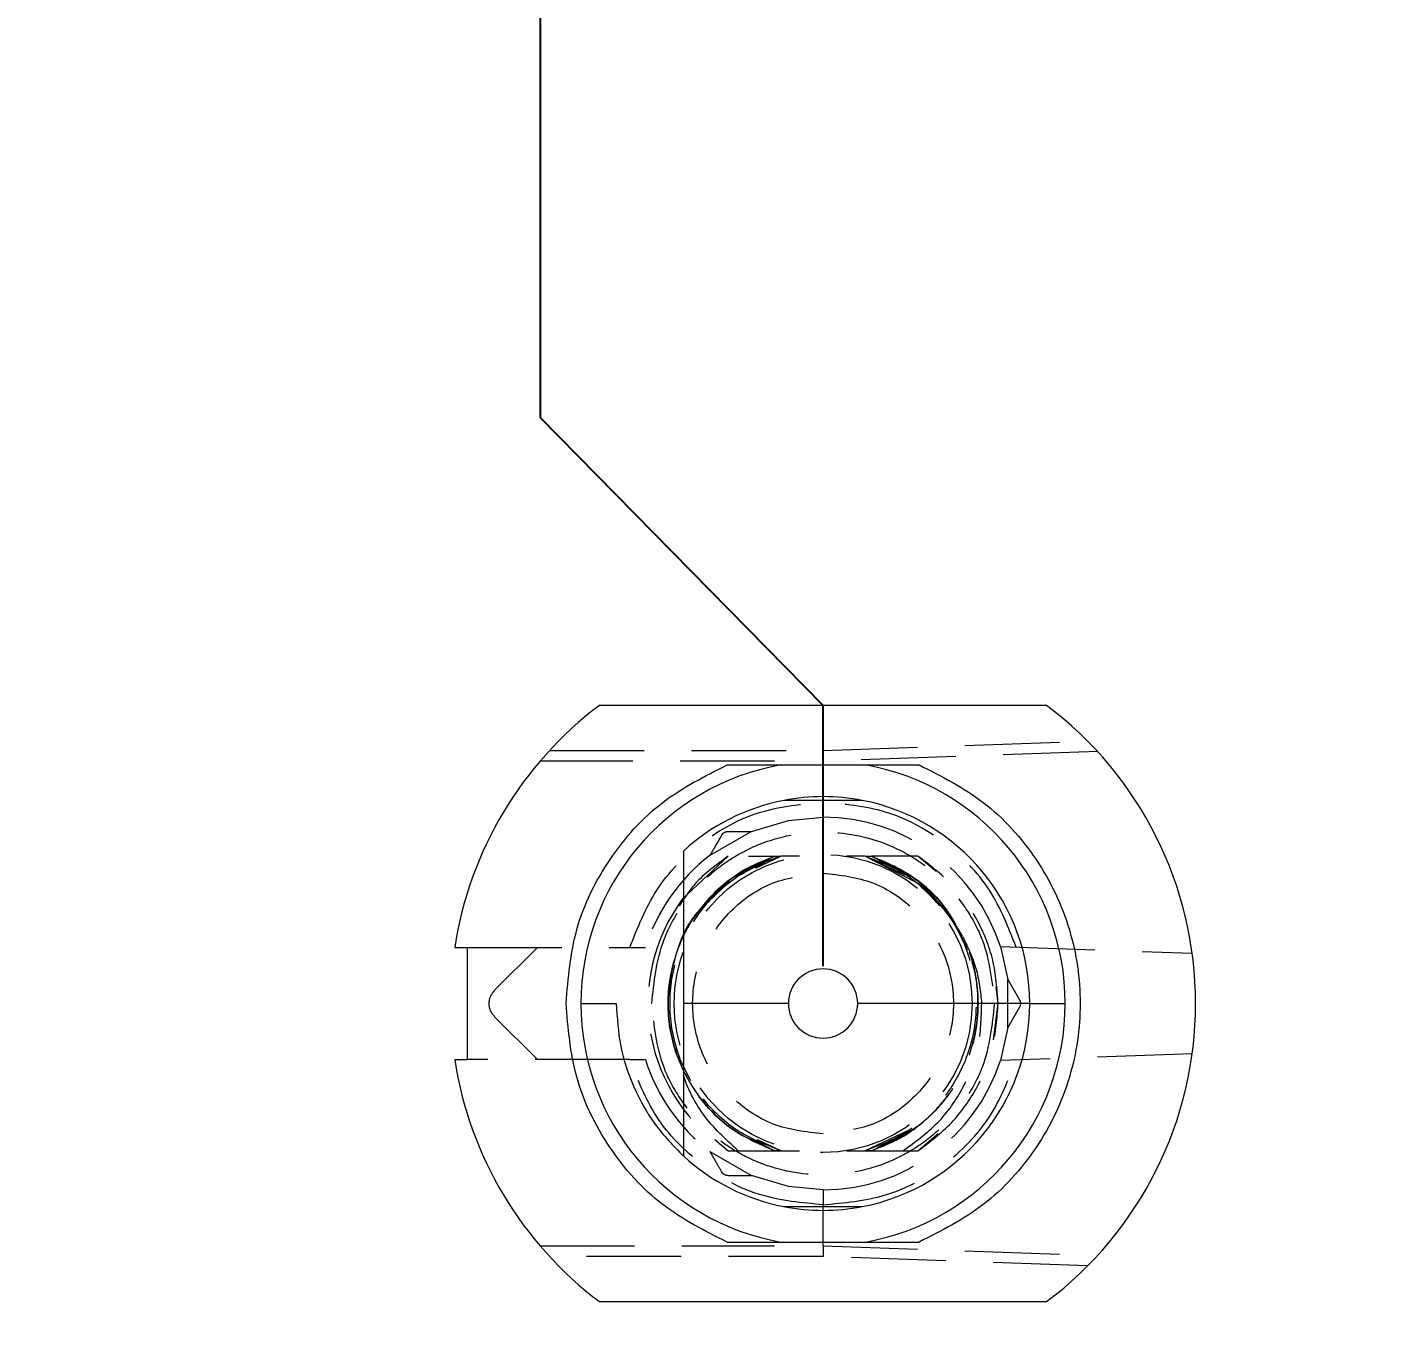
# Model space of a CAD drawing. Header units: millimetres. Extents: x -64 to 530, y -86 to 334.
# Drawn here: x 236.89 to 255.02, y 220.01 to 237.69 of the extents above; entities that cross this region are included whole.
import ezdxf

# ---------------------------------------------------------------- set-up
doc = ezdxf.new("R2010")
doc.units = ezdxf.units.MM
doc.header["$PDSIZE"] = -1
doc.linetypes.add('HIDDEN', pattern=[1.905, 1.27, -0.635])
doc.dimstyles.new('ISO-25', dxfattribs={"dimtxt": 2.5, "dimasz": 2.5, "dimexe": 1.25, "dimexo": 0.625, "dimtad": 1, "dimtxsty": 'Standard', "dimcen": 2.5, "dimadec": 0, "dimazin": 0, "dimtfac": 1, "dimtmove": 0, "dimatfit": 3, "dimfxl": 0, "dimarcsym": 0})

# ---------------------------------------------------------------- blocks, each defined once
blk = doc.blocks.new('*D35')
at = {"color": 0, "lineweight": -2}
for p, q in [((437.684, 297.079), (437.684, 315.579)), ((431.8, 293.079), (437.684, 297.079)), ((431.8, 279.9), (431.8, 293.079))]:
    blk.add_line(p, q, dxfattribs=at)
at = {"layer": 'Defpoints', "color": 0}
for p in [(437.684, 301.079), (431.8, 279.4), (0, 0)]:
    blk.add_point(p, dxfattribs=at)
at = {"color": 0, "insert": (435.434, 308.579), "char_height": 3, "attachment_point": 5, "rotation": 90}
blk.add_mtext('431,80', dxfattribs=at)
blk = doc.blocks.new('*D43')
at = {"color": 0, "lineweight": -2}
for p, q in [((280.31, 293.54), (280.31, 313.54)), ((285.75, 289.54), (280.31, 293.54)), ((285.75, 274.9), (285.75, 289.54))]:
    blk.add_line(p, q, dxfattribs=at)
at = {"layer": 'Defpoints', "color": 0}
for p in [(280.31, 297.54), (285.75, 274.4), (0, 0)]:
    blk.add_point(p, dxfattribs=at)
at = {"color": 0, "insert": (278.06, 305.79), "char_height": 3, "attachment_point": 5, "rotation": 90}
blk.add_mtext('285,75', dxfattribs=at)
blk = doc.blocks.new('*D44')
at = {"color": 0, "lineweight": -2}
for p, q in [((298.633, 293.447), (298.633, 312.947)), ((293.9, 289.447), (298.633, 293.447)), ((293.9, 279.9), (293.9, 289.447))]:
    blk.add_line(p, q, dxfattribs=at)
at = {"layer": 'Defpoints', "color": 0}
for p in [(298.633, 297.447), (293.9, 279.4), (0, 0)]:
    blk.add_point(p, dxfattribs=at)
at = {"color": 0, "insert": (296.383, 305.447), "char_height": 3, "attachment_point": 5, "rotation": 90}
blk.add_mtext('293,90', dxfattribs=at)
blk = doc.blocks.new('*D45')
at = {"color": 0, "lineweight": -2}
blk.add_line((285.25, 274.4), (252.388, 274.4), dxfattribs=at)
at = {"layer": 'Defpoints', "color": 0}
for p in [(267.888, 274.4), (285.75, 274.4), (0, 0)]:
    blk.add_point(p, dxfattribs=at)
at = {"color": 0, "insert": (259.888, 276.65), "char_height": 3, "attachment_point": 5}
blk.add_mtext('274,40', dxfattribs=at)
blk = doc.blocks.new('*D46')
at = {"color": 0, "lineweight": -2}
for p, q in [((273.06, 264.82), (273.06, 254.53)), ((273.06, 254.53), (277.95, 250.53)), ((277.95, 250.53), (277.95, 231.03))]:
    blk.add_line(p, q, dxfattribs=at)
at = {"layer": 'Defpoints', "color": 0}
for p in [(273.06, 265.32), (277.95, 246.53), (0, 0)]:
    blk.add_point(p, dxfattribs=at)
at = {"color": 0, "insert": (275.7, 238.53), "char_height": 3, "attachment_point": 5, "rotation": 90}
blk.add_mtext('273,06', dxfattribs=at)
blk = doc.blocks.new('*D47')
at = {"color": 0, "lineweight": -2}
for p, q in [((260.93, 266.76), (240.93, 266.76)), ((264.93, 265.32), (260.93, 266.76)), ((272.56, 265.32), (264.93, 265.32))]:
    blk.add_line(p, q, dxfattribs=at)
at = {"layer": 'Defpoints', "color": 0}
for p in [(256.93, 266.76), (273.06, 265.32), (0, 0)]:
    blk.add_point(p, dxfattribs=at)
at = {"color": 0, "insert": (248.68, 269.01), "char_height": 3, "attachment_point": 5}
blk.add_mtext('265,32', dxfattribs=at)
blk = doc.blocks.new('*D48')
at = {"color": 0, "lineweight": -2}
for p, q in [((355.301, 295.339), (355.301, 315.339)), ((359.73, 291.339), (355.301, 295.339)), ((359.73, 265.82), (359.73, 291.339))]:
    blk.add_line(p, q, dxfattribs=at)
at = {"layer": 'Defpoints', "color": 0}
for p in [(355.301, 299.339), (359.73, 265.32), (0, 0)]:
    blk.add_point(p, dxfattribs=at)
at = {"color": 0, "insert": (353.051, 307.589), "char_height": 3, "attachment_point": 5, "rotation": 90}
blk.add_mtext('359,73', dxfattribs=at)
blk = doc.blocks.new('*D49')
at = {"color": 0, "lineweight": -2}
for p, q in [((349.375, 265.32), (345.375, 260.541)), ((359.23, 265.32), (349.375, 265.32)), ((345.375, 260.541), (325.375, 260.541))]:
    blk.add_line(p, q, dxfattribs=at)
at = {"layer": 'Defpoints', "color": 0}
for p in [(359.73, 265.32), (341.375, 260.541), (0, 0)]:
    blk.add_point(p, dxfattribs=at)
at = {"color": 0, "insert": (333.125, 262.791), "char_height": 3, "attachment_point": 5}
blk.add_mtext('265,32', dxfattribs=at)
blk = doc.blocks.new('*D50')
at = {"color": 0, "lineweight": -2}
for p, q in [((411.281, 297.743), (411.281, 316.243)), ((415.9, 293.743), (411.281, 297.743)), ((415.9, 279.97), (415.9, 293.743))]:
    blk.add_line(p, q, dxfattribs=at)
at = {"layer": 'Defpoints', "color": 0}
for p in [(411.281, 301.743), (415.9, 279.47), (0, 0)]:
    blk.add_point(p, dxfattribs=at)
at = {"color": 0, "insert": (409.031, 309.243), "char_height": 3, "attachment_point": 5, "rotation": 90}
blk.add_mtext('415,90', dxfattribs=at)
blk = doc.blocks.new('*D51')
at = {"color": 0, "lineweight": -2}
for p, q in [((441.42, 274.4), (445.42, 275.871)), ((445.42, 275.871), (464.92, 275.871)), ((425.95, 274.4), (441.42, 274.4))]:
    blk.add_line(p, q, dxfattribs=at)
at = {"layer": 'Defpoints', "color": 0}
for p in [(449.42, 275.871), (425.45, 274.4), (0, 0)]:
    blk.add_point(p, dxfattribs=at)
at = {"color": 0, "insert": (457.42, 278.121), "char_height": 3, "attachment_point": 5}
blk.add_mtext('274,40', dxfattribs=at)
blk = doc.blocks.new('*D52')
at = {"color": 0, "lineweight": -2}
for p, q in [((423.283, 294.998), (423.283, 314.998)), ((425.45, 290.998), (423.283, 294.998)), ((425.45, 274.9), (425.45, 290.998))]:
    blk.add_line(p, q, dxfattribs=at)
at = {"layer": 'Defpoints', "color": 0}
for p in [(423.283, 298.998), (425.45, 274.4), (0, 0)]:
    blk.add_point(p, dxfattribs=at)
at = {"color": 0, "insert": (421.033, 307.248), "char_height": 3, "attachment_point": 5, "rotation": 90}
blk.add_mtext('425,45', dxfattribs=at)
blk = doc.blocks.new('*D56')
at = {"color": 0, "lineweight": -2}
for p, q in [((437.803, 215.414), (437.803, 235.414)), ((425.43, 211.414), (437.803, 215.414)), ((425.43, 198.55), (425.43, 211.414))]:
    blk.add_line(p, q, dxfattribs=at)
at = {"layer": 'Defpoints', "color": 0}
for p in [(437.803, 219.414), (425.43, 198.05), (0, 0)]:
    blk.add_point(p, dxfattribs=at)
at = {"color": 0, "insert": (435.553, 227.664), "char_height": 3, "attachment_point": 5, "rotation": 90}
blk.add_mtext('425,43', dxfattribs=at)
blk = doc.blocks.new('*D75')
at = {"color": 0, "lineweight": -2}
for p, q in [((288.794, 294.16), (288.794, 313.16)), ((290.401, 290.16), (288.794, 294.16)), ((290.401, 279.9), (290.401, 290.16))]:
    blk.add_line(p, q, dxfattribs=at)
at = {"layer": 'Defpoints', "color": 0}
for p in [(288.794, 298.16), (290.401, 279.4), (0, 0)]:
    blk.add_point(p, dxfattribs=at)
at = {"color": 0, "insert": (286.544, 305.91), "char_height": 3, "attachment_point": 5, "rotation": 90}
blk.add_mtext('290,40', dxfattribs=at)
blk = doc.blocks.new('*D76')
at = {"color": 0, "lineweight": -2}
for p, q in [((306.252, 292.611), (306.252, 312.111)), ((297.399, 288.611), (306.252, 292.611)), ((297.399, 279.9), (297.399, 288.611))]:
    blk.add_line(p, q, dxfattribs=at)
at = {"layer": 'Defpoints', "color": 0}
for p in [(306.252, 296.611), (297.399, 279.4), (0, 0)]:
    blk.add_point(p, dxfattribs=at)
at = {"color": 0, "insert": (304.002, 304.611), "char_height": 3, "attachment_point": 5, "rotation": 90}
blk.add_mtext('297,40', dxfattribs=at)
blk = doc.blocks.new('*D77')
at = {"color": 0, "lineweight": -2}
for p, q in [((404.526, 297.682), (404.526, 316.182)), ((412.401, 293.682), (404.526, 297.682)), ((412.401, 279.9), (412.401, 293.682))]:
    blk.add_line(p, q, dxfattribs=at)
at = {"layer": 'Defpoints', "color": 0}
for p in [(404.526, 301.682), (412.401, 279.4), (0, 0)]:
    blk.add_point(p, dxfattribs=at)
at = {"color": 0, "insert": (402.276, 309.182), "char_height": 3, "attachment_point": 5, "rotation": 90}
blk.add_mtext('412,40', dxfattribs=at)
blk = doc.blocks.new('*D78')
at = {"color": 0, "lineweight": -2}
for p, q in [((417.265, 297.291), (417.265, 315.791)), ((419.399, 293.291), (417.265, 297.291)), ((419.399, 279.9), (419.399, 293.291))]:
    blk.add_line(p, q, dxfattribs=at)
at = {"layer": 'Defpoints', "color": 0}
for p in [(417.265, 301.291), (419.399, 279.4), (0, 0)]:
    blk.add_point(p, dxfattribs=at)
at = {"color": 0, "insert": (415.015, 308.791), "char_height": 3, "attachment_point": 5, "rotation": 90}
blk.add_mtext('419,40', dxfattribs=at)
blk = doc.blocks.new('*D119')
at = {"color": 0, "lineweight": -2}
for p, q in [((393.843, 235.159), (393.843, 254.159)), ((396, 231.159), (393.843, 235.159)), ((396, 225.095), (396, 231.159))]:
    blk.add_line(p, q, dxfattribs=at)
at = {"layer": 'Defpoints', "color": 0}
for p in [(393.843, 239.159), (396, 224.595), (0, 0)]:
    blk.add_point(p, dxfattribs=at)
at = {"color": 0, "insert": (391.593, 246.909), "char_height": 3, "attachment_point": 5, "rotation": 90}
blk.add_mtext('396,00', dxfattribs=at)
blk = doc.blocks.new('*D120')
at = {"color": 0, "lineweight": -2}
for p, q in [((372.602, 236.309), (372.602, 255.809)), ((373.5, 232.309), (372.602, 236.309)), ((373.5, 225.095), (373.5, 232.309))]:
    blk.add_line(p, q, dxfattribs=at)
at = {"layer": 'Defpoints', "color": 0}
for p in [(372.602, 240.309), (373.5, 224.595), (0, 0)]:
    blk.add_point(p, dxfattribs=at)
at = {"color": 0, "insert": (370.352, 248.309), "char_height": 3, "attachment_point": 5, "rotation": 90}
blk.add_mtext('373,50', dxfattribs=at)
blk = doc.blocks.new('*D121')
at = {"color": 0, "lineweight": -2}
for p, q in [((345.579, 237.414), (345.579, 256.414)), ((349.175, 233.414), (345.579, 237.414)), ((349.175, 225.095), (349.175, 233.414))]:
    blk.add_line(p, q, dxfattribs=at)
at = {"layer": 'Defpoints', "color": 0}
for p in [(345.579, 241.414), (349.175, 224.595), (0, 0)]:
    blk.add_point(p, dxfattribs=at)
at = {"color": 0, "insert": (343.329, 249.164), "char_height": 3, "attachment_point": 5, "rotation": 90}
blk.add_mtext('349,18', dxfattribs=at)
blk = doc.blocks.new('*D122')
at = {"color": 0, "lineweight": -2}
for p, q in [((325.674, 236.995), (325.674, 256.995)), ((328.855, 232.995), (325.674, 236.995)), ((328.855, 225.095), (328.855, 232.995))]:
    blk.add_line(p, q, dxfattribs=at)
at = {"layer": 'Defpoints', "color": 0}
for p in [(325.674, 240.995), (328.855, 224.595), (0, 0)]:
    blk.add_point(p, dxfattribs=at)
at = {"color": 0, "insert": (323.424, 249.245), "char_height": 3, "attachment_point": 5, "rotation": 90}
blk.add_mtext('328,86', dxfattribs=at)
blk = doc.blocks.new('*D123')
at = {"color": 0, "lineweight": -2}
for p, q in [((304.85, 235.076), (304.85, 254.576)), ((308.535, 231.076), (304.85, 235.076)), ((308.535, 225.095), (308.535, 231.076))]:
    blk.add_line(p, q, dxfattribs=at)
at = {"layer": 'Defpoints', "color": 0}
for p in [(304.85, 239.076), (308.535, 224.595), (0, 0)]:
    blk.add_point(p, dxfattribs=at)
at = {"color": 0, "insert": (302.6, 247.076), "char_height": 3, "attachment_point": 5, "rotation": 90}
blk.add_mtext('308,54', dxfattribs=at)
blk = doc.blocks.new('*D124')
at = {"color": 0, "lineweight": -2}
for p, q in [((286.103, 233.369), (286.103, 253.369)), ((288.215, 229.369), (286.103, 233.369)), ((288.215, 225.095), (288.215, 229.369))]:
    blk.add_line(p, q, dxfattribs=at)
at = {"layer": 'Defpoints', "color": 0}
for p in [(286.103, 237.369), (288.215, 224.595), (0, 0)]:
    blk.add_point(p, dxfattribs=at)
at = {"color": 0, "insert": (283.853, 245.619), "char_height": 3, "attachment_point": 5, "rotation": 90}
blk.add_mtext('288,22', dxfattribs=at)
blk = doc.blocks.new('*D125')
at = {"color": 0, "lineweight": -2}
for p, q in [((263.907, 234.454), (263.907, 253.954)), ((267.895, 230.454), (263.907, 234.454)), ((267.895, 225.095), (267.895, 230.454))]:
    blk.add_line(p, q, dxfattribs=at)
at = {"layer": 'Defpoints', "color": 0}
for p in [(263.907, 238.454), (267.895, 224.595), (0, 0)]:
    blk.add_point(p, dxfattribs=at)
at = {"color": 0, "insert": (261.657, 246.454), "char_height": 3, "attachment_point": 5, "rotation": 90}
blk.add_mtext('267,90', dxfattribs=at)
blk = doc.blocks.new('*D126')
at = {"color": 0, "lineweight": -2}
for p, q in [((243.782, 232.451), (243.782, 252.451)), ((247.575, 228.595), (243.782, 232.451)), ((247.575, 225.095), (247.575, 228.595))]:
    blk.add_line(p, q, dxfattribs=at)
at = {"layer": 'Defpoints', "color": 0}
for p in [(243.782, 236.451), (247.575, 224.595), (0, 0)]:
    blk.add_point(p, dxfattribs=at)
at = {"color": 0, "insert": (241.532, 244.701), "char_height": 3, "attachment_point": 5, "rotation": 90}
blk.add_mtext('247,58', dxfattribs=at)
blk = doc.blocks.new('*D142')
at = {"color": 0, "lineweight": -2}
for p, q in [((401.115, 224.595), (405.115, 228.426)), ((405.115, 228.426), (425.115, 228.426)), ((396.5, 224.595), (401.115, 224.595))]:
    blk.add_line(p, q, dxfattribs=at)
at = {"layer": 'Defpoints', "color": 0}
for p in [(409.115, 228.426), (396, 224.595), (0, 0)]:
    blk.add_point(p, dxfattribs=at)
at = {"color": 0, "insert": (417.365, 230.676), "char_height": 3, "attachment_point": 5}
blk.add_mtext('224,59', dxfattribs=at)

msp = doc.modelspace()

# ---------------------------------------------------------------- linework, layer by layer
at = {"color": 7, "linetype": 'Continuous', "lineweight": 15}
for p, q in [((250.575, 228.595), (244.575, 228.595)), ((242.632, 225.345), (242.8, 225.345)), ((242.8, 225.345), (242.8, 223.845)), ((244.325, 224.595), (244.8, 224.595)), ((247.11, 224.595), (245.7, 224.595)), ((250.35, 224.595), (248.04, 224.595)), ((250.35, 224.595), (250.825, 224.595)), ((242.632, 223.845), (242.8, 223.845)), ((244.575, 220.595), (250.575, 220.595))]:
    msp.add_line(p, q, dxfattribs=at)
at = {"color": 7, "linetype": 'HIDDEN', "lineweight": 0}
for p, q in [((247.575, 227.989), (251.128, 228.113)), ((243.904, 227.989), (247.575, 227.989)), ((247.575, 227.845), (247.575, 227.989)), ((251.261, 227.974), (247.575, 227.845)), ((246.925, 227.845), (243.775, 227.845)), ((247.575, 227.295), (247.575, 227.845)), ((247.575, 227.295), (247.575, 227.095)), ((248.099, 227.32), (248.099, 227.32)), ((246.615, 226.903), (246.056, 226.58)), ((245.686, 225.993), (246.301, 226.57)), ((246.352, 226.276), (246.924, 226.57)), ((246.352, 226.276), (246.924, 226.57)), ((246.574, 226.57), (246.924, 226.57)), ((246.67, 226.41), (247.009, 226.57)), ((246.924, 226.57), (246.683, 226.446)), ((247.26, 226.57), (247.009, 226.57)), ((248.141, 226.57), (247.89, 226.57)), ((248.141, 226.57), (248.846, 226.209)), ((248.141, 226.57), (248.673, 226.319)), ((248.141, 226.57), (248.673, 226.319)), ((248.849, 226.57), (248.226, 226.57)), ((248.673, 226.34), (248.226, 226.57)), ((248.226, 226.57), (248.74, 226.306)), ((248.74, 226.306), (248.226, 226.57)), ((248.226, 226.57), (248.74, 226.306)), ((249.094, 226.364), (248.849, 226.57)), ((242.8, 225.345), (244.981, 225.345)), ((243.167, 224.772), (243.74, 225.345)), ((249.955, 225.36), (252.529, 225.27)), ((249.955, 225.36), (250.054, 224.918)), ((250.054, 224.918), (250.212, 224.645)), ((250.054, 224.272), (250.054, 224.918)), ((249.925, 224.595), (249.897, 224.818)), ((249.864, 224.106), (249.925, 224.595)), ((250.212, 224.545), (250.054, 224.272)), ((243.74, 223.845), (243.167, 224.418)), ((250.054, 224.272), (249.955, 223.83)), ((244.981, 223.845), (242.8, 223.845)), ((252.529, 223.92), (249.955, 223.83)), ((248.698, 222.882), (248.141, 222.62)), ((248.698, 222.882), (248.141, 222.62)), ((248.226, 222.62), (248.738, 222.883)), ((246.123, 222.769), (246.301, 222.62)), ((246.123, 222.769), (246.301, 222.62)), ((246.609, 222.782), (246.924, 222.62)), ((247.009, 222.62), (246.696, 222.768)), ((248.849, 222.62), (249.122, 222.849)), ((246.056, 222.609), (246.615, 222.287)), ((246.301, 222.62), (246.924, 222.62)), ((246.301, 222.62), (247.26, 222.62)), ((247.89, 222.62), (248.648, 222.62)), ((248.226, 222.62), (248.849, 222.62)), ((247.575, 222.095), (247.575, 221.895)), ((247.575, 221.345), (247.575, 221.895)), ((243.775, 221.345), (246.925, 221.345)), ((247.575, 221.345), (251.261, 221.216)), ((247.575, 221.345), (247.575, 221.201)), ((247.575, 221.201), (243.904, 221.201)), ((251.128, 221.077), (247.575, 221.201))]:
    msp.add_line(p, q, dxfattribs=at)
at = {"color": 7, "linetype": 'HIDDEN', "lineweight": 0, "flags": 128}
for points in [[(246.615, 226.903), (247.109, 227.051), (247.575, 227.095)], [(246.301, 226.57), (246.301, 226.57)], [(247.009, 226.57), (247.009, 226.57)], [(247.009, 226.57), (247.009, 226.57)], [(247.009, 226.57), (247.009, 226.57)], [(247.009, 226.57), (247.009, 226.57)], [(247.009, 226.57), (247.009, 226.57)], [(248.141, 226.57), (248.141, 226.57)], [(248.141, 226.57), (248.141, 226.57)], [(248.141, 226.57), (248.141, 226.57)], [(248.141, 226.57), (248.141, 226.57)], [(248.141, 226.57), (248.141, 226.57)], [(248.141, 226.57), (248.141, 226.57)], [(248.141, 226.57), (248.141, 226.57)], [(248.141, 226.57), (248.141, 226.57)], [(248.849, 226.57), (248.849, 226.57)], [(245.646, 223.819), (245.642, 223.848), (245.642, 223.856), (245.642, 223.858), (245.643, 223.859), (245.643, 223.859), (245.643, 223.859), (245.643, 223.859), (245.643, 223.859), (245.643, 223.859), (245.643, 223.859), (245.643, 223.859), (245.643, 223.859), (245.642, 223.859), (245.642, 223.859), (245.642, 223.859), (245.642, 223.859), (245.642, 223.859), (245.642, 223.859), (245.642, 223.859), (245.643, 223.859), (245.643, 223.859), (245.643, 223.859), (245.643, 223.859), (245.643, 223.859), (245.643, 223.859), (245.643, 223.859), (245.643, 223.859), (245.643, 223.859), (245.644, 223.859), (245.644, 223.859), (245.647, 223.856), (245.711, 223.726), (245.798, 223.563)], [(249.354, 223.568), (249.354, 223.568)], [(248.602, 222.816), (248.602, 222.816)], [(246.301, 222.62), (246.301, 222.62)], [(246.301, 222.62), (246.301, 222.62)], [(246.301, 222.62), (246.301, 222.62)], [(246.301, 222.62), (246.301, 222.62)], [(246.301, 222.62), (246.301, 222.62)], [(246.301, 222.62), (246.301, 222.62)], [(246.301, 222.62), (246.301, 222.62)], [(246.301, 222.62), (246.301, 222.62)], [(247.26, 222.62), (247.26, 222.62)], [(247.89, 222.62), (247.89, 222.62)], [(248.849, 222.62), (248.849, 222.62)], [(248.849, 222.62), (248.849, 222.62)], [(248.849, 222.62), (248.849, 222.62)], [(248.849, 222.62), (248.849, 222.62)], [(248.849, 222.62), (248.849, 222.62)], [(248.849, 222.62), (248.849, 222.62)], [(248.849, 222.62), (248.849, 222.62)], [(247.575, 222.095), (247.109, 222.139), (246.615, 222.287)]]:
    msp.add_lwpolyline(points, dxfattribs=at)
at = {"color": 7, "linetype": 'HIDDEN', "lineweight": 0}
msp.add_circle((247.575, 224.595), 2, dxfattribs=at)
at = {"color": 7, "linetype": 'Continuous', "lineweight": 15}
for radius, start, end in [(5, 126.8699, 171.3731), (5, 306.8699, 53.1301), (3.25, 100.0633, 180), (3.25, 0, 79.9367), (2.775, 100.8932, 132.5066), (2.775, 79.1068, 100.8929), (2.775, 0, 79.1071), (0.465, 0, 180), (3.25, 180, 259.9367), (0.465, 180, 0), (2.775, 280.8929, 0), (3.25, 280.0633, 0), (5, 188.6269, 233.1301), (2.775, 227.4934, 259.1071), (2.775, 259.1067, 280.8938)]:
    msp.add_arc((247.575, 224.595), radius, start, end, dxfattribs=at)
at = {"color": 7, "linetype": 'HIDDEN', "lineweight": 0}
for radius, start, end in [(2.5, 17.8157, 90), (2.5, 127.4202, 162.5424), (2.35, 143.5058, 237.1851), (2.5, 197.4576, 232.5798), (2.5, 270, 342.1843)]:
    msp.add_arc((247.575, 224.595), radius, start, end, dxfattribs=at)
at = {"color": 7, "linetype": 'Continuous', "lineweight": 15}
for points, knots in [([(244.125, 224.601), (244.154, 224.935), (244.212, 225.617), (244.678, 226.554), (245.375, 227.336), (245.987, 227.644), (246.286, 227.795)], [0, 0, 0, 0, 0.244423, 0.499999, 0.755577, 1, 1, 1, 1]), ([(246.286, 227.795), (246.42, 227.795), (246.594, 227.795), (246.788, 227.795), (246.869, 227.795), (246.923, 227.795), (246.962, 227.795), (246.989, 227.795), (247.003, 227.795), (247.007, 227.795), (247.007, 227.795), (247.007, 227.795)], [0, 0, 0, 0, 0.52193, 0.674707, 0.779637, 0.851731, 0.901666, 0.954566, 0.975881, 0.993095, 1, 1, 1, 1]), ([(247.007, 227.795), (247.183, 227.795), (247.535, 227.795), (247.929, 227.795), (248.121, 227.795), (248.143, 227.795)], [0, 0, 0, 0, 0.469099, 0.939612, 1, 1, 1, 1]), ([(248.143, 227.795), (248.143, 227.795), (248.145, 227.795), (248.156, 227.795), (248.2, 227.795), (248.396, 227.795), (248.63, 227.795), (248.826, 227.795), (248.864, 227.795)], [0, 0, 0, 0, 0.01693, 0.039302, 0.081695, 0.236196, 0.85216, 1, 1, 1, 1]), ([(248.864, 227.795), (249.163, 227.644), (249.775, 227.335), (250.477, 226.552), (250.926, 225.612), (251.074, 224.595), (250.926, 223.578), (250.477, 222.638), (249.775, 221.855), (249.163, 221.546), (248.864, 221.395)], [0, 0, 0, 0, 0.122203, 0.25, 0.377796, 0.5, 0.622203, 0.75, 0.877797, 1, 1, 1, 1]), ([(248.099, 227.32), (247.809, 227.32), (247.456, 227.32), (247.112, 227.32), (247.051, 227.32)], [0, 0, 0, 0, 0.821486, 1, 1, 1, 1]), ([(245.7, 226.641), (245.7, 226.203), (245.7, 225.6), (245.7, 224.811), (245.7, 224.595)], [0, 0, 0, 0, 0.725759, 1, 1, 1, 1]), ([(246.286, 221.395), (245.986, 221.546), (245.373, 221.855), (244.675, 222.64), (244.209, 223.582), (244.153, 224.266), (244.125, 224.601)], [0, 0, 0, 0, 0.24439, 0.499999, 0.755608, 1, 1, 1, 1]), ([(244.8, 224.595), (244.811, 224.403), (244.834, 224.02), (245.019, 223.471), (245.299, 222.963), (245.566, 222.687), (245.7, 222.549)], [0, 0, 0, 0, 0.25, 0.500001, 0.749999, 1, 1, 1, 1]), ([(245.7, 224.595), (245.7, 224.4), (245.7, 223.896), (245.7, 223.214), (245.7, 222.765), (245.7, 222.549)], [0, 0, 0, 0, 0.246526, 0.638139, 1, 1, 1, 1]), ([(247.051, 221.87), (247.341, 221.87), (247.694, 221.87), (248.038, 221.87), (248.099, 221.87)], [0, 0, 0, 0, 0.821496, 1, 1, 1, 1]), ([(246.286, 221.395), (246.42, 221.395), (246.594, 221.395), (246.788, 221.395), (246.869, 221.395), (246.923, 221.395), (246.962, 221.395), (246.989, 221.395), (247.003, 221.395), (247.007, 221.395), (247.007, 221.395), (247.007, 221.395)], [0, 0, 0, 0, 0.52193, 0.674707, 0.779637, 0.851731, 0.901666, 0.954566, 0.975881, 0.993095, 1, 1, 1, 1]), ([(247.007, 221.395), (247.183, 221.395), (247.535, 221.395), (247.929, 221.395), (248.121, 221.395), (248.143, 221.395)], [0, 0, 0, 0, 0.469099, 0.939612, 1, 1, 1, 1]), ([(248.143, 221.395), (248.143, 221.395), (248.145, 221.395), (248.156, 221.395), (248.2, 221.395), (248.396, 221.395), (248.63, 221.395), (248.826, 221.395), (248.864, 221.395)], [0, 0, 0, 0, 0.01693, 0.039302, 0.081695, 0.236196, 0.85216, 1, 1, 1, 1])]:
    msp.add_open_spline(points, degree=3, knots=knots, dxfattribs=at)
at = {"color": 7, "linetype": 'HIDDEN', "lineweight": 0}
for points, knots in [([(244.981, 225.345), (245.085, 225.609), (245.297, 226.152), (245.926, 226.788), (246.712, 227.216), (247.292, 227.269), (247.575, 227.295)], [0, 0, 0, 0, 0.243393, 0.5, 0.756607, 1, 1, 1, 1]), ([(250.167, 225.352), (250.063, 225.616), (249.85, 226.157), (249.221, 226.791), (248.436, 227.217), (247.857, 227.269), (247.575, 227.295)], [0, 0, 0, 0, 0.243424, 0.5, 0.756578, 1, 1, 1, 1]), ([(245.275, 224.595), (245.306, 224.884), (245.354, 225.331), (245.64, 225.867), (245.937, 226.232), (246.303, 226.531), (246.839, 226.809), (247.575, 226.951), (248.311, 226.809), (248.847, 226.532), (249.213, 226.233), (249.51, 225.867), (249.796, 225.331), (249.844, 224.884), (249.875, 224.595)], [0, 0, 0, 0, 0.119721, 0.184823, 0.25, 0.315102, 0.380279, 0.5, 0.619721, 0.684824, 0.75, 0.815102, 0.880279, 1, 1, 1, 1]), ([(246.213, 226.853), (246.172, 226.782), (246.118, 226.688), (246.07, 226.605), (246.058, 226.584), (246.056, 226.581), (246.056, 226.58)], [0, 0, 0, 0, 0.638722, 0.843751, 0.925002, 1, 1, 1, 1]), ([(246.213, 226.853), (246.218, 226.861), (246.228, 226.875), (246.249, 226.891), (246.274, 226.901), (246.291, 226.903), (246.3, 226.903)], [0, 0, 0, 0, 0.250809, 0.500004, 0.749196, 1, 1, 1, 1]), ([(246.3, 226.903), (246.382, 226.903), (246.49, 226.903), (246.587, 226.903), (246.612, 226.903), (246.614, 226.903), (246.615, 226.903)], [0, 0, 0, 0, 0.638717, 0.843747, 0.925001, 1, 1, 1, 1]), ([(246.924, 226.57), (246.724, 226.483), (246.324, 226.31), (245.863, 225.831), (245.564, 225.247), (245.461, 224.595), (245.564, 223.943), (245.863, 223.358), (246.324, 222.88), (246.724, 222.707), (246.924, 222.62)], [0, 0, 0, 0, 0.125, 0.249999, 0.374999, 0.5, 0.625, 0.75, 0.875, 1, 1, 1, 1]), ([(247.009, 222.62), (246.802, 222.701), (246.388, 222.863), (245.906, 223.339), (245.592, 223.931), (245.485, 224.595), (245.592, 225.259), (245.906, 225.851), (246.388, 226.327), (246.802, 226.489), (247.009, 226.57)], [0, 0, 0, 0, 0.125, 0.25, 0.375, 0.500001, 0.625, 0.75, 0.875, 1, 1, 1, 1]), ([(247.009, 222.62), (246.802, 222.701), (246.388, 222.863), (245.906, 223.339), (245.592, 223.931), (245.485, 224.595), (245.592, 225.259), (245.906, 225.851), (246.388, 226.327), (246.802, 226.489), (247.009, 226.57)], [0, 0, 0, 0, 0.125, 0.25, 0.375, 0.5, 0.625, 0.749999, 0.875, 1, 1, 1, 1]), ([(247.009, 222.62), (246.802, 222.701), (246.388, 222.863), (245.906, 223.339), (245.592, 223.931), (245.485, 224.595), (245.592, 225.259), (245.906, 225.851), (246.388, 226.327), (246.802, 226.489), (247.009, 226.57)], [0, 0, 0, 0, 0.125, 0.25, 0.375, 0.500001, 0.625, 0.75, 0.875, 1, 1, 1, 1]), ([(246.301, 226.57), (246.141, 226.455), (245.883, 226.27), (245.71, 226.005), (245.645, 225.905)], [0, 0, 0, 0, 0.621035, 1, 1, 1, 1]), ([(245.903, 225.832), (246.045, 225.994), (246.328, 226.32), (246.725, 226.487), (246.924, 226.57)], [0, 0, 0, 0, 0.5, 1, 1, 1, 1]), ([(246.131, 226.056), (246.2, 226.133), (246.415, 226.371), (246.718, 226.49), (246.924, 226.57)], [0, 0, 0, 0, 0.321277, 1, 1, 1, 1]), ([(247.009, 226.57), (246.87, 226.522), (246.591, 226.425), (246.357, 226.246), (246.24, 226.157)], [0, 0, 0, 0, 0.500001, 1, 1, 1, 1]), ([(246.924, 226.57), (246.946, 226.57), (246.974, 226.57), (247.001, 226.57), (247.008, 226.57), (247.009, 226.57), (247.009, 226.57)], [0, 0, 0, 0, 0.659467, 0.855327, 0.930516, 1, 1, 1, 1]), ([(248.141, 226.57), (248.141, 226.57), (248.142, 226.57), (248.149, 226.57), (248.176, 226.57), (248.204, 226.57), (248.226, 226.57)], [0, 0, 0, 0, 0.06887, 0.145419, 0.34492, 1, 1, 1, 1]), ([(248.141, 226.57), (248.141, 226.57), (248.142, 226.57), (248.149, 226.57), (248.176, 226.57), (248.204, 226.57), (248.226, 226.57)], [0, 0, 0, 0, 0.068944, 0.145586, 0.345161, 1, 1, 1, 1]), ([(248.141, 226.57), (248.351, 226.492), (248.737, 226.349), (249.012, 226.045), (249.138, 225.906)], [0, 0, 0, 0, 0.544501, 1, 1, 1, 1]), ([(248.226, 226.57), (248.426, 226.483), (248.826, 226.31), (249.287, 225.831), (249.586, 225.247), (249.689, 224.595), (249.586, 223.943), (249.287, 223.358), (248.826, 222.88), (248.426, 222.707), (248.226, 222.62)], [0, 0, 0, 0, 0.125, 0.25, 0.374999, 0.5, 0.624999, 0.75, 0.875, 1, 1, 1, 1]), ([(249.515, 225.312), (249.439, 225.485), (249.277, 225.857), (248.823, 226.309), (248.425, 226.483), (248.226, 226.57)], [0, 0, 0, 0, 0.302544, 0.651271, 1, 1, 1, 1]), ([(248.226, 226.57), (248.43, 226.487), (248.774, 226.348), (249.018, 226.07), (249.118, 225.957)], [0, 0, 0, 0, 0.592113, 1, 1, 1, 1]), ([(249.925, 224.595), (249.911, 224.791), (249.883, 225.182), (249.657, 225.73), (249.319, 226.217), (249.005, 226.452), (248.849, 226.57)], [0, 0, 0, 0, 0.249998, 0.5, 0.749999, 1, 1, 1, 1]), ([(247.575, 222.845), (247.346, 222.871), (246.888, 222.924), (246.305, 223.329), (245.916, 223.907), (245.779, 224.595), (245.916, 225.283), (246.305, 225.861), (246.888, 226.266), (247.346, 226.319), (247.575, 226.345)], [0, 0, 0, 0, 0.125, 0.25, 0.375, 0.5, 0.625, 0.75, 0.875, 1, 1, 1, 1]), ([(247.575, 226.345), (247.804, 226.319), (248.262, 226.266), (248.845, 225.861), (249.234, 225.283), (249.371, 224.595), (249.234, 223.907), (248.845, 223.329), (248.262, 222.924), (247.804, 222.871), (247.575, 222.845)], [0, 0, 0, 0, 0.125, 0.25, 0.375, 0.5, 0.625, 0.75, 0.875, 1, 1, 1, 1]), ([(246.924, 222.62), (246.724, 222.707), (246.324, 222.88), (245.863, 223.359), (245.564, 223.943), (245.46, 224.596), (245.567, 225.243), (245.822, 225.786), (246.097, 226.033), (246.21, 226.135)], [0, 0, 0, 0, 0.149288, 0.298575, 0.447862, 0.59715, 0.746437, 0.895724, 1, 1, 1, 1]), ([(246.924, 222.62), (246.724, 222.707), (246.324, 222.88), (245.863, 223.359), (245.564, 223.943), (245.46, 224.596), (245.567, 225.243), (245.82, 225.783), (246.092, 226.028), (246.202, 226.127)], [0, 0, 0, 0, 0.149669, 0.299339, 0.449008, 0.598677, 0.748347, 0.898016, 1, 1, 1, 1]), ([(246.2, 226.125), (246.09, 226.026), (245.82, 225.782), (245.567, 225.242), (245.46, 224.596), (245.564, 223.943), (245.863, 223.359), (246.324, 222.88), (246.724, 222.707), (246.924, 222.62)], [0, 0, 0, 0, 0.101378, 0.251148, 0.400918, 0.550689, 0.700459, 0.85023, 1, 1, 1, 1]), ([(246.24, 226.157), (246.148, 226.07), (246.04, 225.969), (245.936, 225.855), (245.914, 225.836), (245.907, 225.832), (245.905, 225.831), (245.904, 225.831), (245.903, 225.832), (245.903, 225.832)], [0, 0, 0, 0, 0.805354, 0.945961, 0.982687, 0.993232, 0.996916, 0.998499, 1, 1, 1, 1]), ([(248.846, 226.209), (248.985, 226.081), (249.261, 225.825), (249.525, 225.316), (249.649, 224.762), (249.616, 224.194), (249.431, 223.655), (249.107, 223.19), (248.671, 222.819), (248.317, 222.686), (248.141, 222.62)], [0, 0, 0, 0, 0.124999, 0.249999, 0.375, 0.500001, 0.625, 0.750001, 0.875, 1, 1, 1, 1]), ([(249.447, 225.5), (249.365, 225.634), (249.201, 225.901), (248.964, 226.106), (248.846, 226.209)], [0, 0, 0, 0, 0.502469, 1, 1, 1, 1]), ([(246.924, 222.62), (246.724, 222.707), (246.324, 222.88), (245.863, 223.359), (245.564, 223.943), (245.46, 224.596), (245.568, 225.242), (245.802, 225.755), (246.047, 225.979), (246.131, 226.056)], [0, 0, 0, 0, 0.153218, 0.306437, 0.459654, 0.612873, 0.76609, 0.919309, 1, 1, 1, 1]), ([(245.909, 225.833), (245.903, 225.827), (245.743, 225.668), (245.575, 225.236), (245.458, 224.598), (245.565, 223.943), (245.863, 223.359), (246.324, 222.88), (246.724, 222.707), (246.924, 222.62)], [0, 0, 0, 0, 0.006976, 0.17248, 0.337983, 0.503488, 0.668992, 0.834496, 1, 1, 1, 1]), ([(248.226, 222.62), (248.363, 222.675), (248.638, 222.784), (248.994, 223.054), (249.288, 223.388), (249.504, 223.777), (249.633, 224.203), (249.669, 224.646), (249.615, 225.089), (249.503, 225.363), (249.447, 225.5)], [0, 0, 0, 0, 0.125, 0.25, 0.375, 0.5, 0.625, 0.749999, 0.874999, 1, 1, 1, 1]), ([(249.447, 225.5), (249.516, 225.357), (249.652, 225.07), (249.687, 224.754), (249.704, 224.595)], [0, 0, 0, 0, 0.497065, 1, 1, 1, 1]), ([(244.981, 225.345), (245.009, 225.345), (245.064, 225.345), (245.132, 225.345), (245.181, 225.345), (245.187, 225.345), (245.19, 225.345)], [0, 0, 0, 0, 0.258106, 0.512598, 0.755593, 1, 1, 1, 1]), ([(243.167, 224.418), (243.146, 224.444), (243.105, 224.496), (243.088, 224.595), (243.105, 224.694), (243.146, 224.746), (243.167, 224.772)], [0, 0, 0, 0, 0.250004, 0.500009, 0.749996, 1, 1, 1, 1]), ([(249.875, 224.595), (249.844, 224.306), (249.796, 223.859), (249.51, 223.323), (249.213, 222.958), (248.847, 222.659), (248.311, 222.381), (247.575, 222.239), (246.839, 222.381), (246.303, 222.658), (245.937, 222.957), (245.64, 223.323), (245.354, 223.859), (245.306, 224.306), (245.275, 224.595)], [0, 0, 0, 0, 0.119721, 0.184824, 0.25, 0.315102, 0.380279, 0.5, 0.619721, 0.684824, 0.75, 0.815102, 0.880279, 1, 1, 1, 1]), ([(248.648, 222.62), (248.811, 222.737), (249.134, 222.97), (249.475, 223.463), (249.689, 224.014), (249.699, 224.402), (249.704, 224.595)], [0, 0, 0, 0, 0.255054, 0.506738, 0.755053, 1, 1, 1, 1]), ([(248.849, 222.62), (249.005, 222.738), (249.319, 222.973), (249.657, 223.46), (249.883, 224.008), (249.911, 224.399), (249.925, 224.595)], [0, 0, 0, 0, 0.249998, 0.500001, 0.749999, 1, 1, 1, 1]), ([(250.212, 224.645), (250.215, 224.637), (250.223, 224.621), (250.226, 224.595), (250.223, 224.569), (250.215, 224.553), (250.212, 224.545)], [0, 0, 0, 0, 0.250053, 0.499998, 0.750013, 1, 1, 1, 1]), ([(247.575, 221.895), (247.292, 221.921), (246.712, 221.974), (245.926, 222.402), (245.297, 223.038), (245.085, 223.581), (244.981, 223.845)], [0, 0, 0, 0, 0.243392, 0.5, 0.756607, 1, 1, 1, 1]), ([(244.981, 223.845), (245.009, 223.845), (245.064, 223.845), (245.132, 223.845), (245.182, 223.845), (245.187, 223.845), (245.19, 223.845)], [0, 0, 0, 0, 0.258623, 0.513619, 0.75609, 1, 1, 1, 1]), ([(246.436, 222.62), (246.269, 222.773), (245.935, 223.078), (245.721, 223.531), (245.655, 223.783), (245.646, 223.819)], [0, 0, 0, 0, 0.461833, 0.924146, 1, 1, 1, 1]), ([(247.575, 221.895), (247.857, 221.921), (248.436, 221.973), (249.221, 222.399), (249.85, 223.033), (250.063, 223.574), (250.167, 223.837)], [0, 0, 0, 0, 0.243422, 0.499999, 0.756578, 1, 1, 1, 1]), ([(246.056, 222.609), (246.056, 222.608), (246.058, 222.606), (246.07, 222.585), (246.1, 222.533), (246.15, 222.446), (246.191, 222.375), (246.213, 222.337)], [0, 0, 0, 0, 0.074113, 0.154924, 0.359908, 0.653723, 1, 1, 1, 1]), ([(247.009, 222.62), (247.009, 222.62), (247.008, 222.62), (247.001, 222.62), (246.974, 222.62), (246.946, 222.62), (246.924, 222.62)], [0, 0, 0, 0, 0.068912, 0.145474, 0.344962, 1, 1, 1, 1]), ([(247.009, 222.62), (247.009, 222.62), (247.008, 222.62), (247.001, 222.62), (246.974, 222.62), (246.946, 222.62), (246.924, 222.62)], [0, 0, 0, 0, 0.068838, 0.145316, 0.344677, 1, 1, 1, 1]), ([(248.226, 222.62), (248.204, 222.62), (248.176, 222.62), (248.149, 222.62), (248.142, 222.62), (248.141, 222.62), (248.141, 222.62)], [0, 0, 0, 0, 0.659284, 0.855269, 0.930496, 1, 1, 1, 1]), ([(248.226, 222.62), (248.204, 222.62), (248.176, 222.62), (248.149, 222.62), (248.142, 222.62), (248.141, 222.62), (248.141, 222.62)], [0, 0, 0, 0, 0.659588, 0.855428, 0.930563, 1, 1, 1, 1]), ([(246.3, 222.287), (246.291, 222.287), (246.274, 222.289), (246.249, 222.299), (246.228, 222.315), (246.218, 222.329), (246.213, 222.337)], [0, 0, 0, 0, 0.250804, 0.499996, 0.749191, 1, 1, 1, 1]), ([(246.3, 222.287), (246.382, 222.287), (246.49, 222.287), (246.587, 222.287), (246.612, 222.287), (246.614, 222.287), (246.615, 222.287)], [0, 0, 0, 0, 0.638675, 0.84374, 0.924999, 1, 1, 1, 1])]:
    msp.add_open_spline(points, degree=3, knots=knots, dxfattribs=at)

# ---------------------------------------------------------------- dimensions: what is measured, and where the dimension line sits
for feature_location, offset, dtype, picture, middle in [((415.9, 279.47), (-4.619, 22.273), 1, '*D50', (409.031, 309.243)), ((412.401, 279.4), (-7.875, 22.282), 1, '*D77', (402.276, 309.182)), ((419.399, 279.4), (-2.134, 21.891), 1, '*D78', (415.015, 308.791)), ((431.8, 279.4), (5.884, 21.679), 1, '*D35', (435.434, 308.579)), ((359.73, 265.32), (-4.429, 34.019), 1, '*D48', (353.051, 307.589)), ((425.45, 274.4), (-2.167, 24.598), 1, '*D52', (421.033, 307.248)), ((285.75, 274.4), (-5.44, 23.14), 1, '*D43', (278.06, 305.79)), ((290.401, 279.4), (-1.607, 18.76), 1, '*D75', (286.544, 305.91)), ((293.9, 279.4), (4.733, 18.047), 1, '*D44', (296.383, 305.447)), ((297.399, 279.4), (8.853, 17.211), 1, '*D76', (304.002, 304.611)), ((425.45, 274.4), (23.97, 1.471), 0, '*D51', (457.42, 278.121)), ((285.75, 274.4), (-17.862, 0), 0, '*D45', (259.888, 276.65)), ((273.06, 265.32), (-16.13, 1.44), 0, '*D47', (248.68, 269.01)), ((273.06, 265.32), (4.89, -18.79), 1, '*D46', (275.7, 238.53)), ((359.73, 265.32), (-18.355, -4.779), 0, '*D49', (333.125, 262.791)), ((328.855004, 224.594993), (-3.181118, 16.399692), 1, '*D122', (323.423886, 249.244685)), ((349.175004, 224.594993), (-3.596016, 16.818599), 1, '*D121', (343.328988, 249.163592)), ((373.5, 224.595), (-0.898, 15.714), 1, '*D120', (370.352, 248.309)), ((308.535004, 224.594993), (-3.685483, 14.481318), 1, '*D123', (302.599521, 247.07631)), ((396, 224.595), (-2.157, 14.564), 1, '*D119', (391.593, 246.909)), ((267.895004, 224.594993), (-3.988331, 13.858758), 1, '*D125', (261.656673, 246.45375)), ((288.215004, 224.594993), (-2.111829, 12.773652), 1, '*D124', (283.853174, 245.618645)), ((247.575004, 224.594993), (-3.792981, 11.856368), 1, '*D126', (241.532023, 244.701361)), ((425.43, 198.05), (12.373, 21.364), 1, '*D56', (435.553, 227.664)), ((396, 224.59499), (13.11539, 3.83088), 0, '*D142', (417.3654, 230.67587))]:
    dim = msp.add_ordinate_dim(feature_location=feature_location, offset=offset, dtype=dtype, origin=(0, 0), dimstyle='ISO-25', override={"dimtxt": 3, "dimasz": 2, "dimexe": 0.5, "dimexo": 0.5, "dimgap": 0.5, "dimzin": 0, "dimadec": 2, "dimtzin": 0})
    dim.commit()
    dim.dimension.update_dxf_attribs({"geometry": picture, "text_midpoint": middle})

doc.saveas('drawing.dxf')
